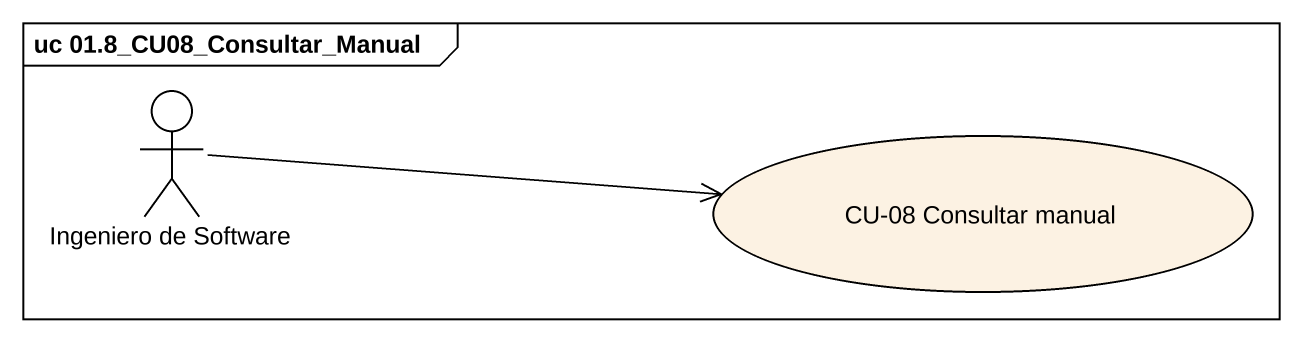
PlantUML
@startuml
mainframe uc 01.8_CU08_Consultar_Manual
actor "Ingeniero de Software" as Ingeniero_de_Software
usecase "CU-08 Consultar manual" as CU_08_Consultar_manual
Ingeniero_de_Software -right-> CU_08_Consultar_manual
Ingeniero_de_Software -right-> CU_08_Consultar_manual
@enduml
